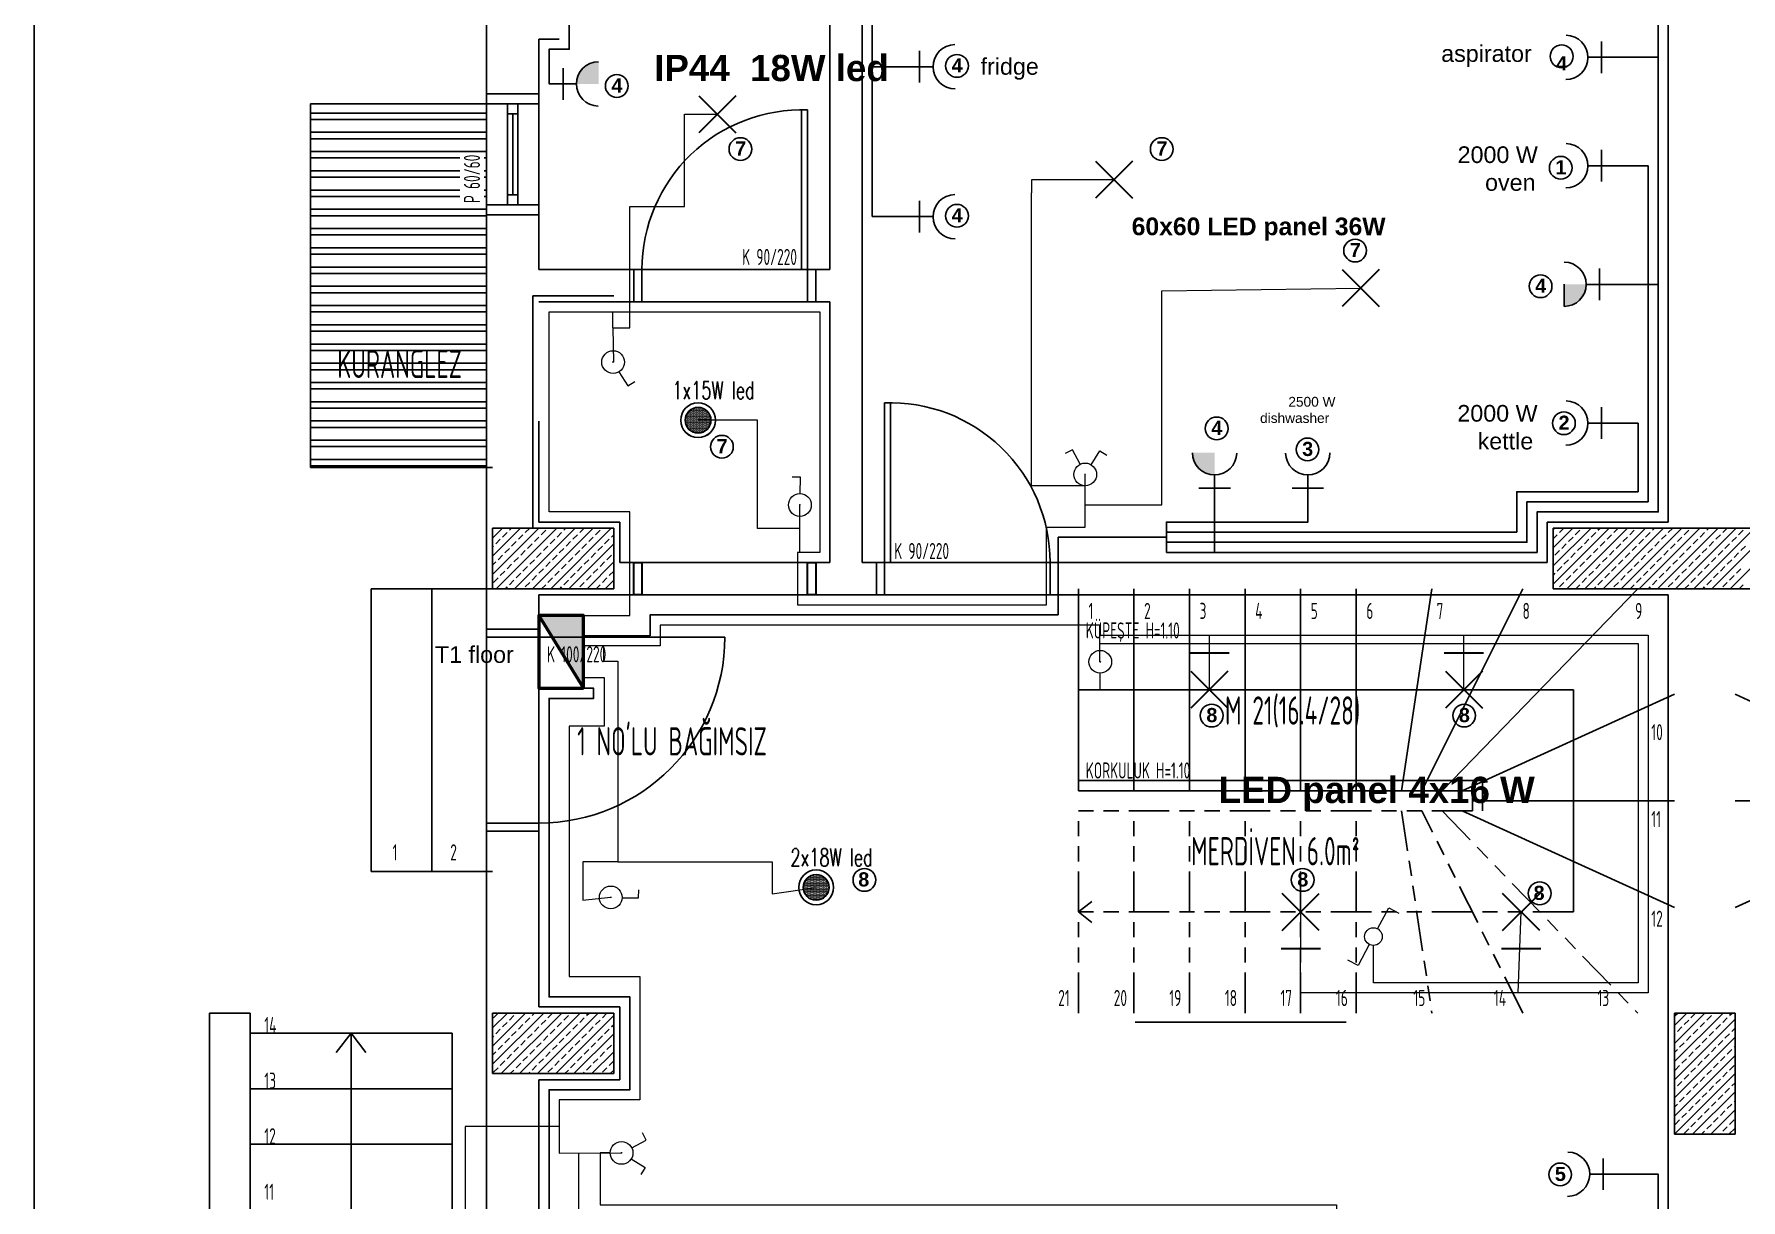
# Model space of a CAD drawing. Header units: millimetres. Extents: x 8112 to 17957, y 1641 to 8364.
# Drawn here: x 8113 to 8958, y 2268 to 2845 of the extents above; entities that cross this region are included whole.
import ezdxf

# ---------------------------------------------------------------- set-up
doc = ezdxf.new("R2010")
doc.units = ezdxf.units.MM
doc.linetypes.add('CURRENT_NRL surrounding area$0${ Tapered Dash }', pattern=[10, 4, -1, 1.5, -1, 1.5, -1])
for name, color, linetype in [('AK-E-ARMATUR', 151, 'Continuous'), ('Bölme', 7, 'Continuous'), ('EL1', 2, 'Continuous'), ('MİMARİ', 251, 'Continuous')]:
    doc.layers.add(name, color=color, linetype=linetype)
for name, color, linetype, lineweight in [('ARMATUR', 7, 'Continuous', 30), ('besleme', 40, 'Continuous', 50), ('priz', 4, 'Continuous', 25), ('ışık', 90, 'Continuous', 20)]:
    doc.layers.add(name, color=color, linetype=linetype, lineweight=lineweight)
doc.styles.add('okbas2', font='simplxtw.shx')
doc.styles.get("Standard").update_dxf_attribs({"font": 'arial.ttf'})
doc.styles.add('style1', font='isocpeur.ttf', dxfattribs={"width": 0.6})

# ---------------------------------------------------------------- blocks, each defined once
blk = doc.blocks.new('P6020')
at = {"layer": 'MİMARİ'}
for p, q in [((0, 0), (0, 20)), ((60, 0), (60, 20))]:
    blk.add_line(p, q, dxfattribs=at)
at = {"layer": 'MİMARİ', "ltscale": 0.1}
blk.add_line((50, 10), (10, 10), dxfattribs=at)
for points in [[(0, 23), (5, 23), (5, -3), (0, -3)], [(55, 23), (60, 23), (60, -3), (55, -3)], [(10, 7.5), (10, 12.5), (5, 12.5), (5, 7.5)], [(50, 7.5), (50, 12.5), (55, 12.5), (55, 7.5)]]:
    blk.add_lwpolyline(points, close=True, dxfattribs=at)
blk.add_lwpolyline([(5, 7.5), (55, 7.5), (55, 12.5), (5, 12.5)], dxfattribs=at)
blk = doc.blocks.new('15W_DWNL_ISLAK HACİM ARM_SA')
h = blk.add_hatch()
h.set_pattern_fill('DOTS', scale=5)
h.set_pattern_definition([(0, (-1075947.989, -4485209.665), (3.96875, 7.9375), [0, -7.9375])])
h.paths.add_polyline_path([(85, 0, 1), (-85, 0, 1)])
blk.add_circle((0, 0), 115)
at = {"color": 7}
blk.add_circle((0, 0), 85, dxfattribs=at)

msp = doc.modelspace()

# ---------------------------------------------------------------- hatches: boundary and pattern name
at = {"layer": 'besleme'}
msp.add_hatch(color=256, dxfattribs=at).paths.add_polyline_path([(8385.23, 2520.81), (8385.23, 2556.81), (8363.23, 2556.81)])
at = {"layer": 'priz'}
h = msp.add_hatch(color=256, dxfattribs=at)
h.dxf.hatch_style = 1
h.paths.add_polyline_path([(8381.75, 2819.92), (8392.71, 2819.92), (8392.71, 2830.88, 0.414214)])
h = msp.add_hatch(color=256, dxfattribs=at)
h.dxf.hatch_style = 1
h.paths.add_polyline_path([(8881.55, 2720.76), (8870.6, 2720.76), (8870.6, 2709.8, 0.414214)])
h = msp.add_hatch(color=256, dxfattribs=at)
h.dxf.hatch_style = 1
h.paths.add_polyline_path([(8697.66, 2626.4), (8697.66, 2637.36), (8686.7, 2637.36, 0.414214)])

# ---------------------------------------------------------------- linework, layer by layer
msp.add_line((8113.36, 3089.95), (8113.36, 1640.64))
at = {"layer": 'AK-E-ARMATUR'}
for centre in [(8442, 2653.48), (8442, 2653.48), (8442, 2653.48), (8500.44, 2422.27), (8500.44, 2422.27), (8500.44, 2422.27)]:
    msp.add_circle(centre, 8.62, dxfattribs=at)
at = {"layer": 'AK-E-ARMATUR', "color": 7}
for centre in [(8442, 2653.48), (8442, 2653.48), (8442, 2653.48), (8500.44, 2422.27), (8500.44, 2422.27), (8500.44, 2422.27)]:
    msp.add_circle(centre, 6.38, dxfattribs=at)
at = {"layer": 'ARMATUR', "color": 1}
for p, q in [((8442.4, 2814.04), (8460.73, 2795.72)), ((8460.73, 2814.04), (8442.4, 2795.72)), ((8638.71, 2781.68), (8657.04, 2763.35)), ((8657.04, 2781.68), (8638.71, 2763.35)), ((8760.76, 2728.01), (8779.08, 2709.69)), ((8779.08, 2728.01), (8760.76, 2709.69)), ((8704.81, 2538.24), (8685.32, 2538.24)), ((8830.82, 2538.24), (8811.34, 2538.24)), ((8685.9, 2529.26), (8704.23, 2510.93)), ((8704.23, 2529.26), (8685.9, 2510.93)), ((8811.92, 2529.26), (8830.24, 2510.93)), ((8830.24, 2529.26), (8811.92, 2510.93)), ((8749.43, 2400.97), (8731.1, 2419.3)), ((8731.1, 2400.97), (8749.43, 2419.3)), ((8858.56, 2400.97), (8840.23, 2419.3)), ((8840.23, 2400.97), (8858.56, 2419.3)), ((8730.52, 2391.98), (8750.01, 2391.98)), ((8839.65, 2391.98), (8859.14, 2391.98))]:
    msp.add_line(p, q, dxfattribs=at)
at = {"layer": 'besleme'}
msp.add_line((8363.23, 2556.81), (8385.23, 2520.81), dxfattribs=at)
msp.add_lwpolyline([(8385.23, 2520.81), (8385.23, 2556.81), (8363.23, 2556.81), (8363.23, 2520.81)], close=True, dxfattribs=at)
at = {"layer": 'Bölme', "color": 11, "true_color": 0xf27172}
for centre in [(8869.42, 2833.58), (8570.13, 2828.86), (8401.76, 2818.92), (8462.94, 2787.69), (8671.47, 2787.69), (8868.97, 2778.42), (8570.13, 2754.67), (8767.2, 2737.44), (8859, 2719.78), (8698.67, 2649.44), (8870.53, 2651.98), (8453.8, 2640.36), (8743.64, 2639.02), (8696.2, 2507.29), (8821.18, 2507.29), (8524.3, 2425.96), (8741.23, 2425.96), (8858.56, 2419.3), (8868.7, 2280.19)]:
    msp.add_circle(centre, 5.63, dxfattribs=at)
at = {"layer": 'MİMARİ'}
for p, q in [((8337.23, 2908.09), (8337.23, 1902.09)), ((8507.23, 2882.09), (8507.23, 2728.09)), ((8523.23, 2583.09), (8523.23, 2882.09)), ((8523.23, 2811.29), (8523.23, 2882.09)), ((8922.23, 2882.09), (8922.23, 2603.09)), ((8363.23, 2728.09), (8363.23, 2842.09)), ((8363.23, 2842.09), (8373.23, 2842.09)), ((8340.23, 2810.09), (8250.23, 2810.09)), ((8250.23, 2810.09), (8250.23, 2630.09)), ((8363.23, 2758.51), (8363.23, 2811.67)), ((8493.23, 2728.09), (8493.23, 2807.09)), ((8496.23, 2728.09), (8496.23, 2807.03)), ((8523.23, 2764.14), (8523.23, 2811.29)), ((8523.23, 2709.24), (8523.23, 2764.14)), ((8507.23, 2728.09), (8363.23, 2728.09)), ((8410.23, 2712.09), (8410.23, 2728.09)), ((8414.23, 2728.09), (8410.23, 2728.09)), ((8410.23, 2725.09), (8410.23, 2715.09)), ((8414.23, 2712.09), (8414.23, 2728.09)), ((8493.23, 2728.09), (8496.23, 2728.09)), ((8496.23, 2712.09), (8496.23, 2728.09)), ((8500.23, 2728.09), (8496.23, 2728.09)), ((8500.23, 2712.09), (8500.23, 2728.09)), ((8500.23, 2725.09), (8500.23, 2715.09)), ((8360.23, 2600.09), (8360.23, 2715.09)), ((8360.23, 2715.09), (8400.23, 2715.09)), ((8363.23, 2712.09), (8507.23, 2712.09)), ((8414.23, 2712.09), (8410.23, 2712.09)), ((8500.23, 2712.09), (8496.23, 2712.09)), ((8507.23, 2712.09), (8507.23, 2583.09)), ((8534.23, 2583.09), (8534.23, 2662.03)), ((8537.23, 2583.09), (8537.23, 2662.09)), ((8363.23, 2603.09), (8363.23, 2653.09)), ((8250.23, 2630.09), (8340.23, 2630.09)), ((8403.23, 2603.09), (8363.23, 2603.09)), ((8393.23, 2603.09), (8363.23, 2603.09)), ((8403.23, 2583.09), (8403.23, 2603.09)), ((8922.23, 2603.09), (8862.23, 2603.09)), ((8862.23, 2603.09), (8862.23, 2583.09)), ((8340.23, 2570.09), (8340.23, 2600.09)), ((8340.23, 2600.09), (8400.23, 2600.09)), ((8400.23, 2600.09), (8360.23, 2600.09)), ((8400.23, 2600.09), (8400.23, 2570.09)), ((8865.23, 2570.09), (8865.23, 2600.09)), ((8865.23, 2600.09), (9015.23, 2600.09)), ((8507.23, 2583.09), (8403.23, 2583.09)), ((8862.23, 2583.09), (8523.23, 2583.09)), ((8530.23, 2567.09), (8530.23, 2583.09)), ((8530.23, 2583.09), (8534.23, 2583.09)), ((8530.23, 2580.09), (8530.23, 2570.09)), ((8537.23, 2583.09), (8534.23, 2583.09)), ((8534.23, 2567.09), (8534.23, 2583.09)), ((8616.23, 2567.09), (8616.23, 2583.09)), ((8616.23, 2583.09), (8620.23, 2583.09)), ((8310.23, 2570.09), (8280.23, 2570.09)), ((8280.23, 2570.09), (8280.23, 2430.09)), ((8340.23, 2570.09), (8310.23, 2570.09)), ((8310.23, 2570.09), (8310.23, 2430.09)), ((8400.23, 2570.09), (8340.23, 2570.09)), ((8630.23, 2470.09), (8630.23, 2570.09)), ((8657.73, 2470.09), (8657.73, 2570.09)), ((8685.23, 2470.09), (8685.23, 2570.09)), ((8712.73, 2470.09), (8712.73, 2570.09)), ((8740.23, 2470.09), (8740.23, 2570.09)), ((8767.73, 2470.09), (8767.73, 2570.09)), ((8790.23, 2470.09), (8805.23, 2570.09)), ((8850.23, 2570.09), (8800.23, 2470.09)), ((8810.23, 2470.09), (8907.06, 2570.09)), ((9015.23, 2570.09), (8865.23, 2570.09)), ((8363.23, 2363.09), (8363.23, 2567.09)), ((8363.23, 2567.09), (8922.23, 2567.09)), ((8530.23, 2567.09), (8534.23, 2567.09)), ((8616.23, 2567.09), (8620.23, 2567.09)), ((8922.23, 2567.09), (8922.23, 1928.09)), ((8363.23, 2550.09), (8337.23, 2550.09)), ((8337.23, 2550.09), (8337.23, 2546.09)), ((8337.23, 2546.09), (8363.23, 2546.09)), ((8363.23, 2546.09), (8363.23, 2550.09)), ((8363.23, 2546.09), (8455.23, 2546.09)), ((8875.23, 2520.09), (8630.23, 2520.09)), ((8820.23, 2470.09), (8925.23, 2517.82)), ((8875.23, 2410.09), (8875.23, 2520.09)), ((9060.23, 2470.09), (8955.23, 2517.82)), ((8830.23, 2475.09), (8630.23, 2475.09)), ((8825.23, 2470.09), (8630.23, 2470.09)), ((8825.23, 2460.09), (8825.23, 2470.09)), ((8830.23, 2460.09), (8830.23, 2475.09)), ((8820.23, 2460.09), (8925.23, 2412.36)), ((8825.23, 2465.09), (8925.23, 2465.09)), ((9055.23, 2465.09), (8955.23, 2465.09)), ((9060.23, 2460.09), (8955.23, 2412.36)), ((8363.23, 2454.09), (8337.23, 2454.09)), ((8337.23, 2454.09), (8337.23, 2450.09)), ((8337.23, 2450.09), (8363.23, 2450.09)), ((8363.23, 2450.09), (8363.23, 2454.09)), ((8280.23, 2430.09), (8310.23, 2430.09)), ((8310.23, 2430.09), (8340.23, 2430.09)), ((8200.23, 1905.09), (8200.23, 2360.09)), ((8200.23, 2360.09), (8220.23, 2360.09)), ((8220.23, 1925.09), (8220.23, 2360.09)), ((8340.23, 2330.09), (8340.23, 2360.09)), ((8340.23, 2360.09), (8400.23, 2360.09)), ((8403.23, 2363.09), (8363.23, 2363.09)), ((8400.23, 2360.09), (8400.23, 2330.09)), ((8403.23, 2327.09), (8403.23, 2363.09)), ((8925.23, 2300.09), (8925.23, 2360.09)), ((8925.23, 2360.09), (8955.23, 2360.09)), ((8955.23, 2360.09), (8955.23, 2300.09)), ((8320.23, 2350.09), (8220.23, 2350.09)), ((8262.9, 2340.56), (8270.23, 2350.09)), ((8270.23, 2350.09), (8270.23, 2015.09)), ((8277.56, 2340.56), (8270.23, 2350.09)), ((8320.23, 2065.09), (8320.23, 2350.09)), ((8658.31, 2355.52), (8762.81, 2355.52)), ((8400.23, 2330.09), (8340.23, 2330.09)), ((8363.23, 1968.09), (8363.23, 2327.09)), ((8363.23, 2327.09), (8403.23, 2327.09)), ((8320.23, 2322.59), (8220.23, 2322.59)), ((8955.23, 2300.09), (8925.23, 2300.09)), ((8320.23, 2295.09), (8220.23, 2295.09))]:
    msp.add_line(p, q, dxfattribs=at)
at = {"layer": 'MİMARİ', "linetype": 'Continuous'}
for p, q in [((8337.23, 2805.5), (8250.23, 2805.5)), ((8337.23, 2802.33), (8250.23, 2802.33)), ((8337.23, 2795.98), (8250.23, 2795.98)), ((8337.23, 2792.8), (8250.23, 2792.8)), ((8337.23, 2786.45), (8250.23, 2786.45)), ((8310.02, 2783.28), (8250.23, 2783.28)), ((8324.07, 2783.28), (8310.02, 2783.28)), ((8337.23, 2783.28), (8336.08, 2783.28)), ((8310.02, 2776.93), (8250.23, 2776.93)), ((8310.02, 2773.75), (8250.23, 2773.75)), ((8324.07, 2776.93), (8310.02, 2776.93)), ((8324.07, 2773.75), (8310.02, 2773.75)), ((8337.23, 2776.93), (8336.08, 2776.93)), ((8337.23, 2773.75), (8336.08, 2773.75)), ((8310.02, 2767.4), (8250.23, 2767.4)), ((8310.02, 2764.23), (8250.23, 2764.23)), ((8324.07, 2767.4), (8310.02, 2767.4)), ((8324.07, 2764.23), (8310.02, 2764.23)), ((8337.23, 2767.4), (8336.08, 2767.4)), ((8337.23, 2764.23), (8336.08, 2764.23)), ((8310.02, 2757.88), (8250.23, 2757.88)), ((8310.02, 2754.7), (8250.23, 2754.7)), ((8337.23, 2757.88), (8310.02, 2757.88)), ((8337.23, 2754.7), (8310.02, 2754.7)), ((8337.23, 2748.35), (8250.23, 2748.35)), ((8337.23, 2745.18), (8250.23, 2745.18)), ((8337.23, 2738.83), (8250.23, 2738.83)), ((8337.23, 2735.65), (8250.23, 2735.65)), ((8337.23, 2729.3), (8250.23, 2729.3)), ((8337.23, 2726.13), (8250.23, 2726.13)), ((8337.23, 2719.78), (8250.23, 2719.78)), ((8337.23, 2716.6), (8250.23, 2716.6)), ((8337.23, 2710.25), (8250.23, 2710.25)), ((8337.23, 2707.08), (8250.23, 2707.08)), ((8337.23, 2700.73), (8250.23, 2700.73)), ((8337.23, 2697.55), (8250.23, 2697.55)), ((8337.23, 2691.2), (8250.23, 2691.2)), ((8337.23, 2688.03), (8250.23, 2688.03)), ((8337.23, 2681.68), (8250.23, 2681.68)), ((8337.23, 2678.5), (8250.23, 2678.5)), ((8337.23, 2672.15), (8250.23, 2672.15)), ((8337.23, 2668.98), (8250.23, 2668.98)), ((8337.23, 2662.63), (8250.23, 2662.63)), ((8337.23, 2659.45), (8250.23, 2659.45)), ((8337.23, 2653.1), (8250.23, 2653.1)), ((8337.23, 2649.93), (8250.23, 2649.93)), ((8337.23, 2643.58), (8250.23, 2643.58)), ((8337.23, 2640.4), (8250.23, 2640.4)), ((8337.23, 2634.05), (8250.23, 2634.05)), ((8337.23, 2630.88), (8250.23, 2630.88)), ((8340.23, 2595.15), (8345.17, 2600.09)), ((8340.23, 2586.17), (8354.15, 2600.09)), ((8340.23, 2577.19), (8363.13, 2600.09)), ((8341.86, 2592.3), (8344.11, 2594.54)), ((8342.11, 2570.09), (8372.11, 2600.09)), ((8345.23, 2595.67), (8347.48, 2597.91)), ((8348.6, 2599.03), (8349.66, 2600.09)), ((8351.09, 2570.09), (8381.09, 2600.09)), ((8353.09, 2594.54), (8355.33, 2596.79)), ((8356.46, 2597.91), (8358.64, 2600.09)), ((8360.07, 2570.09), (8390.07, 2600.09)), ((8360.95, 2593.42), (8363.19, 2595.67)), ((8364.31, 2596.79), (8366.56, 2599.03)), ((8368.8, 2592.3), (8371.05, 2594.54)), ((8369.05, 2570.09), (8399.05, 2600.09)), ((8372.17, 2595.67), (8374.42, 2597.91)), ((8375.54, 2599.03), (8376.6, 2600.09)), ((8380.03, 2594.54), (8382.27, 2596.79)), ((8383.4, 2597.91), (8385.58, 2600.09)), ((8387.89, 2593.42), (8390.13, 2595.67)), ((8391.25, 2596.79), (8393.5, 2599.03)), ((8395.74, 2592.3), (8397.99, 2594.54)), ((8399.11, 2595.67), (8400.23, 2596.78)), ((8865.23, 2599.3), (8866.02, 2600.09)), ((8865.23, 2590.32), (8875, 2600.09)), ((8865.23, 2581.34), (8883.98, 2600.09)), ((8865.23, 2572.36), (8892.96, 2600.09)), ((8865.23, 2594.81), (8867.21, 2596.79)), ((8868.33, 2597.91), (8870.51, 2600.09)), ((8871.94, 2570.09), (8901.94, 2600.09)), ((8872.82, 2593.42), (8875.07, 2595.67)), ((8876.19, 2596.79), (8878.43, 2599.03)), ((8880.68, 2592.3), (8882.92, 2594.54)), ((8880.92, 2570.09), (8910.92, 2600.09)), ((8884.05, 2595.67), (8886.29, 2597.91)), ((8887.41, 2599.03), (8888.47, 2600.09)), ((8889.9, 2570.09), (8919.9, 2600.09)), ((8891.9, 2594.54), (8894.15, 2596.79)), ((8895.27, 2597.91), (8897.45, 2600.09)), ((8898.88, 2570.09), (8928.88, 2600.09)), ((8899.76, 2593.42), (8902.01, 2595.67)), ((8903.13, 2596.79), (8905.37, 2599.03)), ((8907.62, 2592.3), (8909.86, 2594.54)), ((8907.86, 2570.09), (8937.86, 2600.09)), ((8910.99, 2595.67), (8913.23, 2597.91)), ((8914.35, 2599.03), (8915.41, 2600.09)), ((8916.84, 2570.09), (8946.84, 2600.09)), ((8918.84, 2594.54), (8921.09, 2596.79)), ((8922.21, 2597.91), (8924.39, 2600.09)), ((8925.82, 2570.09), (8955.82, 2600.09)), ((8926.7, 2593.42), (8928.95, 2595.67)), ((8930.07, 2596.79), (8932.31, 2599.03)), ((8934.56, 2592.3), (8936.8, 2594.54)), ((8934.8, 2570.09), (8964.8, 2600.09)), ((8937.93, 2595.67), (8940.17, 2597.91)), ((8941.29, 2599.03), (8942.35, 2600.09)), ((8943.78, 2570.09), (8973.78, 2600.09)), ((8945.79, 2594.54), (8948.03, 2596.79)), ((8949.15, 2597.91), (8951.33, 2600.09)), ((8952.76, 2570.09), (8982.76, 2600.09)), ((8953.64, 2593.42), (8955.89, 2595.67)), ((8957.01, 2596.79), (8959.26, 2599.03)), ((8340.23, 2590.66), (8340.74, 2591.18)), ((8342.99, 2584.44), (8345.23, 2586.69)), ((8346.35, 2587.81), (8348.6, 2590.05)), ((8349.72, 2591.18), (8351.97, 2593.42)), ((8350.84, 2583.32), (8353.09, 2585.56)), ((8354.21, 2586.69), (8356.46, 2588.93)), ((8357.58, 2590.05), (8359.82, 2592.3)), ((8362.07, 2585.56), (8364.31, 2587.81)), ((8365.44, 2588.93), (8367.68, 2591.18)), ((8369.93, 2584.44), (8372.17, 2586.69)), ((8373.29, 2587.81), (8375.54, 2590.05)), ((8376.66, 2591.18), (8378.91, 2593.42)), ((8377.78, 2583.32), (8380.03, 2585.56)), ((8378.03, 2570.09), (8400.23, 2592.29)), ((8381.15, 2586.69), (8383.4, 2588.93)), ((8384.52, 2590.05), (8386.76, 2592.3)), ((8389.01, 2585.56), (8391.25, 2587.81)), ((8392.38, 2588.93), (8394.62, 2591.18)), ((8396.87, 2584.44), (8399.11, 2586.69)), ((8866.09, 2586.69), (8868.33, 2588.93)), ((8869.45, 2590.05), (8871.7, 2592.3)), ((8873.94, 2585.56), (8876.19, 2587.81)), ((8877.31, 2588.93), (8879.56, 2591.18)), ((8881.8, 2584.44), (8884.05, 2586.69)), ((8885.17, 2587.81), (8887.41, 2590.05)), ((8888.54, 2591.18), (8890.78, 2593.42)), ((8889.66, 2583.32), (8891.9, 2585.56)), ((8893.03, 2586.69), (8895.27, 2588.93)), ((8896.39, 2590.05), (8898.64, 2592.3)), ((8900.88, 2585.56), (8903.13, 2587.81)), ((8904.25, 2588.93), (8906.5, 2591.18)), ((8908.74, 2584.44), (8910.99, 2586.69)), ((8912.11, 2587.81), (8914.35, 2590.05)), ((8915.48, 2591.18), (8917.72, 2593.42)), ((8916.6, 2583.32), (8918.84, 2585.56)), ((8919.97, 2586.69), (8922.21, 2588.93)), ((8923.33, 2590.05), (8925.58, 2592.3)), ((8927.82, 2585.56), (8930.07, 2587.81)), ((8931.19, 2588.93), (8933.44, 2591.18)), ((8935.68, 2584.44), (8937.93, 2586.69)), ((8939.05, 2587.81), (8941.29, 2590.05)), ((8942.42, 2591.18), (8944.66, 2593.42)), ((8943.54, 2583.32), (8945.79, 2585.56)), ((8946.91, 2586.69), (8949.15, 2588.93)), ((8950.28, 2590.05), (8952.52, 2592.3)), ((8954.77, 2585.56), (8957.01, 2587.81)), ((8958.13, 2588.93), (8960.38, 2591.18)), ((8340.23, 2581.68), (8341.86, 2583.32)), ((8344.11, 2576.58), (8346.35, 2578.83)), ((8347.48, 2579.95), (8349.72, 2582.2)), ((8351.97, 2575.46), (8354.21, 2577.71)), ((8355.33, 2578.83), (8357.58, 2581.07)), ((8358.7, 2582.2), (8360.95, 2584.44)), ((8359.82, 2574.34), (8362.07, 2576.58)), ((8363.19, 2577.71), (8365.44, 2579.95)), ((8366.56, 2581.07), (8368.8, 2583.32)), ((8371.05, 2576.58), (8373.29, 2578.83)), ((8374.42, 2579.95), (8376.66, 2582.2)), ((8378.91, 2575.46), (8381.15, 2577.71)), ((8382.27, 2578.83), (8384.52, 2581.07)), ((8385.64, 2582.2), (8387.89, 2584.44)), ((8386.76, 2574.34), (8389.01, 2576.58)), ((8387.01, 2570.09), (8400.23, 2583.31)), ((8390.13, 2577.71), (8392.38, 2579.95)), ((8393.5, 2581.07), (8395.74, 2583.32)), ((8397.99, 2576.58), (8400.23, 2578.82)), ((8865.23, 2576.85), (8866.09, 2577.71)), ((8867.21, 2578.83), (8869.45, 2581.07)), ((8870.58, 2582.2), (8872.82, 2584.44)), ((8871.7, 2574.34), (8873.94, 2576.58)), ((8875.07, 2577.71), (8877.31, 2579.95)), ((8878.43, 2581.07), (8880.68, 2583.32)), ((8882.92, 2576.58), (8885.17, 2578.83)), ((8886.29, 2579.95), (8888.54, 2582.2)), ((8890.78, 2575.46), (8893.03, 2577.71)), ((8894.15, 2578.83), (8896.39, 2581.07)), ((8897.52, 2582.2), (8899.76, 2584.44)), ((8898.64, 2574.34), (8900.88, 2576.58)), ((8902.01, 2577.71), (8904.25, 2579.95)), ((8905.37, 2581.07), (8907.62, 2583.32)), ((8909.86, 2576.58), (8912.11, 2578.83)), ((8913.23, 2579.95), (8915.48, 2582.2)), ((8917.72, 2575.46), (8919.97, 2577.71)), ((8921.09, 2578.83), (8923.33, 2581.07)), ((8924.46, 2582.2), (8926.7, 2584.44)), ((8925.58, 2574.34), (8927.82, 2576.58)), ((8928.95, 2577.71), (8931.19, 2579.95)), ((8932.31, 2581.07), (8934.56, 2583.32)), ((8936.8, 2576.58), (8939.05, 2578.83)), ((8940.17, 2579.95), (8942.42, 2582.2)), ((8944.66, 2575.46), (8946.91, 2577.71)), ((8948.03, 2578.83), (8950.28, 2581.07)), ((8951.4, 2582.2), (8953.64, 2584.44)), ((8952.52, 2574.34), (8954.77, 2576.58)), ((8955.89, 2577.71), (8958.13, 2579.95)), ((8340.74, 2573.22), (8342.99, 2575.46)), ((8346.6, 2570.09), (8347.48, 2570.97)), ((8348.6, 2572.09), (8350.84, 2574.34)), ((8356.46, 2570.97), (8358.7, 2573.22)), ((8364.56, 2570.09), (8366.56, 2572.09)), ((8367.68, 2573.22), (8369.93, 2575.46)), ((8373.54, 2570.09), (8374.42, 2570.97)), ((8375.54, 2572.09), (8377.78, 2574.34)), ((8383.4, 2570.97), (8385.64, 2573.22)), ((8391.5, 2570.09), (8393.5, 2572.09)), ((8394.62, 2573.22), (8396.87, 2575.46)), ((8395.99, 2570.09), (8400.23, 2574.33)), ((8868.33, 2570.97), (8870.58, 2573.22)), ((8876.43, 2570.09), (8878.43, 2572.09)), ((8879.56, 2573.22), (8881.8, 2575.46)), ((8885.41, 2570.09), (8886.29, 2570.97)), ((8887.41, 2572.09), (8889.66, 2574.34)), ((8895.27, 2570.97), (8897.52, 2573.22)), ((8903.37, 2570.09), (8905.37, 2572.09)), ((8906.5, 2573.22), (8908.74, 2575.46)), ((8912.35, 2570.09), (8913.23, 2570.97)), ((8914.35, 2572.09), (8916.6, 2574.34)), ((8922.21, 2570.97), (8924.46, 2573.22)), ((8930.31, 2570.09), (8932.31, 2572.09)), ((8933.44, 2573.22), (8935.68, 2575.46)), ((8939.29, 2570.09), (8940.17, 2570.97)), ((8941.29, 2572.09), (8943.54, 2574.34)), ((8949.15, 2570.97), (8951.4, 2573.22)), ((8957.25, 2570.09), (8959.26, 2572.09)), ((8340.23, 2352.68), (8347.63, 2360.09)), ((8340.23, 2343.7), (8356.61, 2360.09)), ((8340.23, 2334.72), (8365.59, 2360.09)), ((8340.74, 2357.69), (8342.99, 2359.93)), ((8344.57, 2330.09), (8374.57, 2360.09)), ((8348.6, 2356.57), (8350.84, 2358.81)), ((8351.97, 2359.93), (8352.12, 2360.09)), ((8353.55, 2330.09), (8383.55, 2360.09)), ((8356.46, 2355.44), (8358.7, 2357.69)), ((8359.82, 2358.81), (8361.1, 2360.09)), ((8362.53, 2330.09), (8392.53, 2360.09)), ((8367.68, 2357.69), (8369.93, 2359.93)), ((8371.51, 2330.09), (8400.23, 2358.8)), ((8375.54, 2356.57), (8377.78, 2358.81)), ((8378.91, 2359.93), (8379.06, 2360.09)), ((8383.4, 2355.44), (8385.64, 2357.69)), ((8386.76, 2358.81), (8388.04, 2360.09)), ((8394.62, 2357.69), (8396.87, 2359.93)), ((8925.23, 2353.97), (8931.35, 2360.09)), ((8925.23, 2344.99), (8940.33, 2360.09)), ((8925.23, 2336.01), (8949.31, 2360.09)), ((8925.23, 2327.03), (8955.23, 2357.03)), ((8925.58, 2358.81), (8926.86, 2360.09)), ((8933.44, 2357.69), (8935.68, 2359.93)), ((8941.29, 2356.57), (8943.54, 2358.81)), ((8944.66, 2359.93), (8944.82, 2360.09)), ((8949.15, 2355.44), (8951.4, 2357.69)), ((8952.52, 2358.81), (8953.8, 2360.09)), ((8340.23, 2348.19), (8340.74, 2348.71)), ((8341.86, 2349.83), (8344.11, 2352.08)), ((8345.23, 2353.2), (8347.48, 2355.44)), ((8349.72, 2348.71), (8351.97, 2350.95)), ((8353.09, 2352.08), (8355.33, 2354.32)), ((8357.58, 2347.59), (8359.82, 2349.83)), ((8360.95, 2350.95), (8363.19, 2353.2)), ((8364.31, 2354.32), (8366.56, 2356.57)), ((8365.44, 2346.46), (8367.68, 2348.71)), ((8368.8, 2349.83), (8371.05, 2352.08)), ((8372.17, 2353.2), (8374.42, 2355.44)), ((8376.66, 2348.71), (8378.91, 2350.95)), ((8380.03, 2352.08), (8382.27, 2354.32)), ((8380.49, 2330.09), (8400.23, 2349.82)), ((8384.52, 2347.59), (8386.76, 2349.83)), ((8387.89, 2350.95), (8390.13, 2353.2)), ((8391.25, 2354.32), (8393.5, 2356.57)), ((8392.38, 2346.46), (8394.62, 2348.71)), ((8395.74, 2349.83), (8397.99, 2352.08)), ((8399.11, 2353.2), (8400.23, 2354.31)), ((8925.23, 2349.48), (8925.58, 2349.83)), ((8926.7, 2350.95), (8928.95, 2353.2)), ((8930.07, 2354.32), (8932.31, 2356.57)), ((8931.19, 2346.46), (8933.44, 2348.71)), ((8934.56, 2349.83), (8936.8, 2352.08)), ((8937.93, 2353.2), (8940.17, 2355.44)), ((8942.42, 2348.71), (8944.66, 2350.95)), ((8945.79, 2352.08), (8948.03, 2354.32)), ((8950.28, 2347.59), (8952.52, 2349.83)), ((8953.64, 2350.95), (8955.23, 2352.54)), ((8340.23, 2339.21), (8341.86, 2340.85)), ((8342.99, 2341.97), (8345.23, 2344.22)), ((8346.35, 2345.34), (8348.6, 2347.59)), ((8350.84, 2340.85), (8353.09, 2343.1)), ((8354.21, 2344.22), (8356.46, 2346.46)), ((8358.7, 2339.73), (8360.95, 2341.97)), ((8362.07, 2343.1), (8364.31, 2345.34)), ((8366.56, 2338.61), (8368.8, 2340.85)), ((8369.93, 2341.97), (8372.17, 2344.22)), ((8373.29, 2345.34), (8375.54, 2347.59)), ((8377.78, 2340.85), (8380.03, 2343.1)), ((8381.15, 2344.22), (8383.4, 2346.46)), ((8385.64, 2339.73), (8387.89, 2341.97)), ((8389.01, 2343.1), (8391.25, 2345.34)), ((8389.47, 2330.09), (8400.23, 2340.84)), ((8393.5, 2338.61), (8395.74, 2340.85)), ((8396.87, 2341.97), (8399.11, 2344.22)), ((8925.23, 2318.05), (8955.23, 2348.05)), ((8925.23, 2340.5), (8926.7, 2341.97)), ((8927.82, 2343.1), (8930.07, 2345.34)), ((8932.31, 2338.61), (8934.56, 2340.85)), ((8935.68, 2341.97), (8937.93, 2344.22)), ((8939.05, 2345.34), (8941.29, 2347.59)), ((8943.54, 2340.85), (8945.79, 2343.1)), ((8946.91, 2344.22), (8949.15, 2346.46)), ((8951.4, 2339.73), (8953.64, 2341.97)), ((8954.77, 2343.1), (8955.23, 2343.56)), ((8340.74, 2330.75), (8342.99, 2332.99)), ((8344.11, 2334.12), (8346.35, 2336.36)), ((8347.48, 2337.48), (8349.72, 2339.73)), ((8349.06, 2330.09), (8350.84, 2331.87)), ((8351.97, 2332.99), (8354.21, 2335.24)), ((8355.33, 2336.36), (8357.58, 2338.61)), ((8359.82, 2331.87), (8362.07, 2334.12)), ((8363.19, 2335.24), (8365.44, 2337.48)), ((8367.68, 2330.75), (8369.93, 2332.99)), ((8371.05, 2334.12), (8373.29, 2336.36)), ((8374.42, 2337.48), (8376.66, 2339.73)), ((8376, 2330.09), (8377.78, 2331.87)), ((8378.91, 2332.99), (8381.15, 2335.24)), ((8382.27, 2336.36), (8384.52, 2338.61)), ((8386.76, 2331.87), (8389.01, 2334.12)), ((8390.13, 2335.24), (8392.38, 2337.48)), ((8394.62, 2330.75), (8396.87, 2332.99)), ((8397.99, 2334.12), (8400.23, 2336.35)), ((8398.45, 2330.09), (8400.23, 2331.86)), ((8925.23, 2309.07), (8955.23, 2339.07)), ((8925.58, 2331.87), (8927.82, 2334.12)), ((8928.95, 2335.24), (8931.19, 2337.48)), ((8933.44, 2330.75), (8935.68, 2332.99)), ((8936.8, 2334.12), (8939.05, 2336.36)), ((8940.17, 2337.48), (8942.42, 2339.73)), ((8941.29, 2329.63), (8943.54, 2331.87)), ((8944.66, 2332.99), (8946.91, 2335.24)), ((8948.03, 2336.36), (8950.28, 2338.61)), ((8952.52, 2331.87), (8954.77, 2334.12)), ((8358.04, 2330.09), (8358.7, 2330.75)), ((8384.98, 2330.09), (8385.64, 2330.75)), ((8925.23, 2300.09), (8955.23, 2330.09)), ((8926.7, 2324.01), (8928.95, 2326.26)), ((8930.07, 2327.38), (8932.31, 2329.63)), ((8934.56, 2322.89), (8936.8, 2325.14)), ((8937.93, 2326.26), (8940.17, 2328.5)), ((8942.42, 2321.77), (8944.66, 2324.01)), ((8945.79, 2325.14), (8948.03, 2327.38)), ((8949.15, 2328.5), (8951.4, 2330.75)), ((8953.64, 2324.01), (8955.23, 2325.6)), ((8925.23, 2322.54), (8925.58, 2322.89)), ((8925.23, 2313.56), (8926.7, 2315.03)), ((8927.82, 2316.16), (8930.07, 2318.4)), ((8931.19, 2319.52), (8933.44, 2321.77)), ((8934.21, 2300.09), (8955.23, 2321.11)), ((8935.68, 2315.03), (8937.93, 2317.28)), ((8939.05, 2318.4), (8941.29, 2320.65)), ((8943.54, 2313.91), (8945.79, 2316.16)), ((8946.91, 2317.28), (8949.15, 2319.52)), ((8950.28, 2320.65), (8952.52, 2322.89)), ((8951.4, 2312.79), (8953.64, 2315.03)), ((8954.77, 2316.16), (8955.23, 2316.62)), ((8925.58, 2304.93), (8927.82, 2307.18)), ((8928.95, 2308.3), (8931.19, 2310.54)), ((8932.31, 2311.67), (8934.56, 2313.91)), ((8936.8, 2307.18), (8939.05, 2309.42)), ((8940.17, 2310.54), (8942.42, 2312.79)), ((8943.19, 2300.09), (8955.23, 2312.13)), ((8944.66, 2306.05), (8946.91, 2308.3)), ((8948.03, 2309.42), (8950.28, 2311.67)), ((8952.52, 2304.93), (8954.77, 2307.18)), ((8930.07, 2300.44), (8932.31, 2302.69)), ((8933.44, 2303.81), (8935.68, 2306.05)), ((8938.7, 2300.09), (8940.17, 2301.56)), ((8941.29, 2302.69), (8943.54, 2304.93)), ((8947.68, 2300.09), (8948.03, 2300.44)), ((8949.15, 2301.56), (8951.4, 2303.81)), ((8952.17, 2300.09), (8955.23, 2303.15))]:
    msp.add_line(p, q, dxfattribs=at)
at = {"layer": 'MİMARİ', "lineweight": 30}
for p, q in [((8410.23, 2567.09), (8410.23, 2583.09)), ((8410.23, 2583.09), (8414.23, 2583.09)), ((8414.23, 2583.09), (8414.23, 2567.09)), ((8496.23, 2567.09), (8496.23, 2583.09)), ((8496.23, 2583.09), (8500.23, 2583.09)), ((8500.23, 2583.09), (8500.23, 2567.09)), ((8414.23, 2567.09), (8410.23, 2567.09)), ((8500.23, 2567.09), (8496.23, 2567.09))]:
    msp.add_line(p, q, dxfattribs=at)
at = {"layer": 'MİMARİ', "ltscale": 4}
for p, q in [((8340.23, 2550.09), (8360.23, 2550.09)), ((8340.23, 2450.09), (8360.23, 2450.09))]:
    msp.add_line(p, q, dxfattribs=at)
at = {"layer": 'MİMARİ', "linetype": 'CURRENT_NRL surrounding area$0${ Tapered Dash }', "ltscale": 5}
for p, q in [((8630.23, 2360.09), (8630.23, 2460.09)), ((8825.23, 2460.09), (8630.23, 2460.09)), ((8657.73, 2360.09), (8657.73, 2460.09)), ((8685.23, 2360.09), (8685.23, 2460.09)), ((8712.73, 2360.09), (8712.73, 2460.09)), ((8740.23, 2360.09), (8740.23, 2460.09)), ((8767.73, 2360.09), (8767.73, 2460.09)), ((8790.23, 2460.09), (8805.23, 2360.09)), ((8850.23, 2360.09), (8800.23, 2460.09)), ((8810.23, 2460.09), (8907.06, 2360.09)), ((8636.82, 2415.35), (8630.23, 2410.09)), ((8875.23, 2410.09), (8630.23, 2410.09)), ((8636.82, 2404.83), (8630.23, 2410.09))]:
    msp.add_line(p, q, dxfattribs=at)
at = {"layer": 'MİMARİ'}
for centre, radius, start, end in [((8493.23, 2728.09), 79, 87.82369, 180), ((8537.23, 2583.09), 79, 0, 92.17631), ((8363.23, 2546.09), 92, 270, 0)]:
    msp.add_arc(centre, radius, start, end, dxfattribs=at)
at = {"layer": 'priz'}
for p, q in [((8528.23, 2828.44), (8528.23, 2877.09)), ((8889.09, 2840.89), (8889.09, 2825.3)), ((8551.65, 2836.23), (8551.65, 2820.64)), ((8882.46, 2833.09), (8917.23, 2833.09)), ((8375.13, 2812.12), (8375.13, 2827.71)), ((8558.27, 2828.44), (8528.23, 2828.44)), ((8528.23, 2754.24), (8528.23, 2828.44)), ((8889.09, 2787.24), (8889.09, 2771.65)), ((8558.27, 2754.24), (8528.23, 2754.24)), ((8551.65, 2762.04), (8551.65, 2746.45)), ((8870.6, 2720.76), (8870.6, 2709.8)), ((8881.55, 2720.68), (8917.23, 2720.68)), ((8888.18, 2728.56), (8888.18, 2712.97)), ((8889.09, 2659.88), (8889.09, 2644.29)), ((8705.46, 2619.78), (8689.87, 2619.78)), ((8697.66, 2626.4), (8697.66, 2588.09)), ((8735.96, 2619.78), (8751.55, 2619.78)), ((8620.23, 2562.09), (8620.23, 2557.09)), ((8385.23, 2556.81), (8385.23, 2551.81)), ((8418.23, 2557.09), (8418.23, 2551.81)), ((8889.97, 2288.08), (8889.97, 2272.49))]:
    msp.add_line(p, q, dxfattribs=at)
for points in [[(8381.75, 2819.99), (8368.23, 2819.99), (8368.23, 2837.09), (8373.23, 2837.09), (8378.23, 2837.09), (8378.23, 2877.09), (8523.23, 2877.09), (8528.23, 2877.09), (8917.23, 2877.09), (8917.23, 2608.09), (8862.23, 2608.09), (8857.23, 2608.09), (8857.23, 2588.09), (8673.8, 2588.09)], [(8882.46, 2779.45), (8912.23, 2779.45), (8912.23, 2613.09), (8852.23, 2613.09), (8852.23, 2593.09), (8673.8, 2593.09)], [(8882.46, 2652.01), (8907.23, 2652.01), (8907.23, 2618.09), (8852.23, 2618.09), (8847.23, 2618.09), (8847.23, 2598.09), (8673.8, 2598.09)], [(8743.83, 2626.4), (8743.83, 2603.09), (8673.8, 2603.09), (8673.8, 2588.09)], [(8620.23, 2562.09), (8620.23, 2595.59), (8673.8, 2595.59)], [(8620.23, 2557.09), (8418.23, 2557.09), (8418.23, 2546.81), (8385.23, 2546.81)], [(8385.23, 2520.81), (8390.23, 2520.81), (8390.23, 2515.81), (8368.23, 2515.81), (8368.23, 2368.09), (8403.23, 2368.09), (8408.23, 2368.09), (8408.23, 2322.09), (8368.23, 2322.09), (8368.23, 1973.09), (8373.23, 1973.09), (8378.23, 1973.09), (8378.23, 1933.09), (8917.23, 1933.09), (8917.23, 2280.28), (8883.34, 2280.28)]]:
    msp.add_lwpolyline(points, dxfattribs=at)
for centre, start, end in [((8569.23, 2828.44), 90.79588, 270), ((8871.5, 2833.09), 270, 89.20412), ((8392.71, 2819.92), 90, 269.20412), ((8871.5, 2779.45), 270, 89.20412), ((8569.23, 2754.24), 90.79588, 270), ((8870.6, 2720.76), 270, 89.20412), ((8871.5, 2652.09), 270, 89.20412), ((8697.66, 2637.36), 180, 359.20412), ((8743.75, 2637.36), 180.79588, 0), ((8872.39, 2280.28), 270, 89.20412)]:
    msp.add_arc(centre, 10.96, start, end, dxfattribs=at)
at = {"layer": 'ışık'}
for p, q in [((8435.25, 2759.25), (8435.25, 2804.88)), ((8435.25, 2804.88), (8451.57, 2804.88)), ((8647.88, 2772.51), (8607.08, 2772.51)), ((8607.08, 2772.51), (8607.08, 2772.51)), ((8607.08, 2772.51), (8607.08, 2765.99)), ((8607.08, 2621.01), (8607.08, 2765.99)), ((8408.26, 2699.16), (8408.26, 2759.25)), ((8408.26, 2759.25), (8435.25, 2759.25)), ((8399.84, 2699.16), (8399.84, 2707.09)), ((8399.84, 2699.16), (8400.05, 2682.23)), ((8399.84, 2699.16), (8408.26, 2699.16)), ((8399.91, 2693.15), (8399.91, 2693.15)), ((8471.38, 2653.48), (8442, 2653.48)), ((8471.38, 2599.85), (8471.38, 2653.48)), ((8633.52, 2621.01), (8607.08, 2621.01)), ((8492.12, 2611.6), (8492.12, 2588.09)), ((8492.12, 2599.85), (8471.38, 2599.85)), ((8695.06, 2520.09), (8695.06, 2547.09)), ((8821.08, 2520.09), (8821.08, 2547.09)), ((8395.23, 2541.81), (8385.23, 2541.81)), ((8395.23, 2541.81), (8395.23, 2534.26)), ((8395.23, 2534.26), (8402.21, 2534.26)), ((8402.21, 2534.26), (8402.21, 2434.98)), ((8385.23, 2520.81), (8385.23, 2525.81)), ((8378.2, 2502.09), (8378.2, 2502.09)), ((8402.21, 2434.98), (8384.99, 2434.98)), ((8384.99, 2434.98), (8384.99, 2416.01)), ((8402.21, 2434.98), (8478.61, 2434.98)), ((8478.61, 2434.98), (8478.61, 2419.1)), ((8384.99, 2416.01), (8398.66, 2417.46)), ((8478.61, 2419.1), (8500.44, 2422.27)), ((8740.23, 2370.09), (8740.31, 2410.09)), ((8847.92, 2370.09), (8849.44, 2410.09)), ((8373.23, 2303.91), (8326.76, 2303.91)), ((8326.76, 2303.91), (8326.76, 2172.24)), ((8382.82, 2290.79), (8382.82, 2233.07)), ((8398.48, 2290.9), (8393.48, 2290.9))]:
    msp.add_line(p, q, dxfattribs=at)
at = {"layer": 'ışık', "color": 1}
for p, q in [((8402.83, 2677.44), (8407.18, 2670.52)), ((8407.18, 2670.52), (8410.65, 2672.7)), ((8627.27, 2638.89), (8623.65, 2636.98)), ((8631.09, 2631.66), (8627.27, 2638.89)), ((8636.5, 2631.46), (8640.86, 2638.37)), ((8640.86, 2638.37), (8644.33, 2636.19)), ((8492.65, 2625.33), (8488.55, 2625.37)), ((8492.56, 2617.16), (8492.65, 2625.33)), ((8640.87, 2528.3), (8640.79, 2520.13)), ((8640.79, 2520.13), (8644.89, 2520.09)), ((8404.39, 2417.12), (8412.56, 2417.03)), ((8412.56, 2417.03), (8412.6, 2421.13)), ((8778.3, 2401.75), (8783.81, 2412.18)), ((8783.81, 2412.18), (8788.83, 2409.52)), ((8774.13, 2394.02), (8768.63, 2383.59)), ((8776.26, 2381.72), (8776.26, 2393.52)), ((8768.63, 2383.59), (8763.6, 2386.25)), ((8416.36, 2297.18), (8414.44, 2300.81)), ((8409.13, 2293.37), (8416.36, 2297.18)), ((8408.92, 2287.95), (8415.84, 2283.6)), ((8415.84, 2283.6), (8413.66, 2280.13))]:
    msp.add_line(p, q, dxfattribs=at)
at = {"layer": 'ışık', "color": 3}
for p, q in [((8640.91, 2552.09), (8423.23, 2552.09)), ((8423.23, 2552.09), (8423.23, 2546.81)), ((8640.91, 2533.86), (8640.91, 2552.09)), ((8640.91, 2552.09), (8640.91, 2547.09)), ((8423.23, 2546.81), (8423.23, 2541.81)), ((8640.91, 2547.09), (8912.23, 2547.09)), ((8640.91, 2542.98), (8907.23, 2542.98)), ((8907.23, 2542.98), (8907.23, 2375.09)), ((8912.23, 2547.09), (8912.23, 2370.09)), ((8423.23, 2541.81), (8395.23, 2541.81)), ((8776.26, 2375.09), (8776.26, 2381.72)), ((8907.23, 2375.09), (8776.26, 2375.09)), ((8912.23, 2370.09), (8740.23, 2370.09))]:
    msp.add_line(p, q, dxfattribs=at)
at = {"layer": 'ışık'}
for points in [[(8633.52, 2611.6), (8671.47, 2611.6), (8671.47, 2717.58), (8769.92, 2718.85)], [(8385.23, 2556.81), (8408.23, 2556.81), (8408.23, 2603.09), (8408.23, 2608.09), (8368.23, 2608.09), (8368.23, 2707.09), (8399.84, 2707.09), (8502.23, 2707.09), (8502.23, 2588.09), (8496.23, 2588.09), (8491.23, 2588.09), (8491.23, 2567.09), (8491.23, 2562.09), (8614.52, 2562.09), (8614.52, 2595.59), (8614.52, 2600.59), (8633.52, 2600.59), (8633.52, 2626.45)], [(8385.23, 2526.09), (8395.43, 2526.09), (8395.43, 2502.09), (8378.2, 2502.09), (8378.2, 2378.18), (8413.23, 2378.18), (8413.23, 2322.09), (8413.23, 2317.09), (8373.23, 2317.09), (8373.23, 2290.73)], [(8373.23, 2303.91), (8373.23, 2290.73), (8403.92, 2290.93)], [(8393.48, 2290.9), (8393.48, 2265.15), (8757.91, 2265.15), (8757.6, 2188.48), (8757.6, 2084.14)]]:
    msp.add_lwpolyline(points, dxfattribs=at)
at = {"layer": 'ışık', "color": 1, "const_width": 0.409}
for points in [[(8399.85, 2682.03, -1), (8399.84, 2682.44, -1)], [(8633.53, 2626.86, 1), (8633.51, 2626.45, 1)], [(8492.43, 2611.78, 1), (8492.22, 2611.42, 1)], [(8641.01, 2533.69, 1), (8641.22, 2534.04, 1)], [(8399.01, 2417.25, 1), (8398.66, 2417.46, 1)], [(8404.33, 2290.93, 1), (8403.92, 2290.94, 1)]]:
    msp.add_lwpolyline(points, format="xyb", close=True, dxfattribs=at)
at = {"layer": 'ışık', "color": 1}
for centre, radius in [((8399.93, 2682.25), 5.63), ((8633.61, 2626.64), 5.63), ((8492.39, 2611.54), 5.63), ((8641.04, 2533.92), 5.63), ((8398.77, 2417.29), 5.63), ((8776.26, 2397.88), 4.37), ((8404.11, 2290.84), 5.63)]:
    msp.add_circle(centre, radius, dxfattribs=at)

# ---------------------------------------------------------------- block references
at = {"layer": 'AK-E-ARMATUR', "xscale": -0.07500000000000001, "yscale": 0.07500000000000001, "zscale": 0.07500000000000001, "rotation": 180}
for p in [(8442, 2653.48), (8500.44, 2422.27)]:
    msp.add_blockref('15W_DWNL_ISLAK HACİM ARM_SA', p, dxfattribs=at)
at = {"layer": 'MİMARİ', "rotation": 90}
msp.add_blockref('P6020', (8360.23, 2755.09), dxfattribs=at)

# ---------------------------------------------------------------- texts
at = {"layer": 'Bölme', "color": 11, "true_color": 0xf27172, "char_height": 7, "attachment_point": 2}
for s, insert in [('{\\fArial|b1|i0|c162|p34;4}', (8570.23, 2832.62)), ('{\\fArial|b1|i0|c162|p34;4}', (8869.42, 2833.58)), ('{\\fArial|b1|i0|c162|p34;4}', (8401.85, 2822.68)), ('{\\fArial|b1|i0|c162|p34;7}', (8463.03, 2791.45)), ('{\\fArial|b1|i0|c162|p34;7}', (8671.56, 2791.45)), ('{\\fArial|b1|i0|c162|p34;1}', (8869.06, 2782.18)), ('{\\fArial|b1|i0|c162|p34;4}', (8570.23, 2758.43)), ('{\\fArial|b1|i0|c162|p34;7}', (8767.3, 2741.2)), ('{\\fArial|b1|i0|c162|p34;4}', (8859.09, 2723.54)), ('{\\fArial|b1|i0|c162|p34;4}', (8698.76, 2653.2)), ('{\\fArial|b1|i0|c162|p34;2}', (8870.62, 2655.74)), ('{\\fArial|b1|i0|c162|p34;7}', (8453.89, 2644.12)), ('{\\fArial|b1|i0|c162|p34;3}', (8743.73, 2642.78)), ('{\\fArial|b1|i0|c162|p34;8}', (8696.29, 2511.05)), ('{\\fArial|b1|i0|c162|p34;8}', (8821.28, 2511.05)), ('{\\fArial|b1|i0|c162|p34;8}', (8523.99, 2429.72)), ('{\\fArial|b1|i0|c162|p34;8}', (8741.32, 2429.72)), ('{\\fArial|b1|i0|c162|p34;8}', (8858.25, 2423.06)), ('{\\fArial|b1|i0|c162|p34;5}', (8868.79, 2283.95))]:
    msp.add_mtext(s, dxfattribs=dict(at, insert=insert))
at = {"layer": 'EL1', "style": 'okbas2', "width": 0.67}
for s, p in [('1x15W led', (8429.27, 2663.97)), ('2x18W led', (8487.71, 2432.76))]:
    msp.add_text(s, height=8.75, dxfattribs=at).set_placement(p)
at = {"layer": 'MİMARİ', "style": 'style1', "width": 0.6}
msp.add_text('P 60/60', height=8, rotation=90, dxfattribs=at).set_placement((8334.07, 2760.92))
for s, height, p in [('K 90/220', 8, (8463.8, 2730.3)), ('KURANGLEZ', 14, (8263.4, 2674.34)), ('K 90/220', 8, (8539.07, 2584.75)), ('1', 8, (8635.23, 2555.09)), ('2', 8, (8662.73, 2555.09)), ('3', 8, (8690.23, 2555.09)), ('4', 8, (8717.73, 2555.09)), ('5', 8, (8745.23, 2555.09)), ('6', 8, (8772.73, 2555.09)), ('7', 8, (8807.51, 2555.09)), ('8', 8, (8850.07, 2555.09)), ('9', 8, (8905.8, 2555.09)), ('KÜPEŞTE H=1.10', 8, (8633.89, 2545.43)), ('K 100/220', 8, (8367.25, 2533.64)), ('M 21(16.4/28)', 14, (8702.8, 2502.81)), ("1 NO'LU BAĞIMSIZ", 14, (8382.16, 2487.55)), ('10', 8, (8913.81, 2495.09)), ('KORKULUK H=1.10', 8, (8633.89, 2476.13)), ('11', 8, (8913.81, 2452.08)), ('MERDİVEN 6.0m²', 14, (8686, 2433.18)), ('1', 8, (8290.79, 2435.63)), ('2', 8, (8319.34, 2435.63)), ('12', 8, (8913.81, 2402.75)), ('21', 8, (8620.23, 2363.52)), ('20', 8, (8647.73, 2363.52)), ('19', 8, (8675.23, 2363.52)), ('18', 8, (8702.73, 2363.52)), ('17', 8, (8730.23, 2363.52)), ('16', 8, (8757.73, 2363.52)), ('15', 8, (8796.04, 2363.52)), ('14', 8, (8835.94, 2363.52)), ('13', 8, (8887.16, 2363.52)), ('14', 8, (8227.31, 2350.09)), ('13', 8, (8227.31, 2322.59)), ('12', 8, (8227.31, 2295.09)), ('11', 8, (8227.31, 2267.59))]:
    msp.add_text(s, height=height, dxfattribs=at).set_placement(p)
at = {"layer": 'priz', "color": 31, "true_color": 0xfecc66}
for s, height, p in [('aspirator', 8.25, (8809.8, 2830.84)), ('fridge', 8.25, (8581.81, 2824.47)), ('2000 W', 8.25, (8817.93, 2780.78)), ('oven', 8.25, (8831.51, 2767.03)), ('2500 W', 4.843, (8734.16, 2660.19)), ('2000 W', 8.25, (8817.8, 2652.78)), ('dishwasher', 4.843, (8720.16, 2652.12)), ('kettle', 8.25, (8827.83, 2639.03)), ('T1 floor', 8.25, (8311.7, 2533.38))]:
    msp.add_text(s, height=height, dxfattribs=at).set_placement(p)
at = {"layer": 'ışık', "color": 1}
for s, insert, char_height, attachment_point in [('{\\fArial|b1|i0|c162|p34;\\H1.182x;IP44  18W led}', (8420.28, 2821.12), 11, 7), ('{\\fArial|b1|i0|c162|p34;60x60 LED panel 36W}', (8656.61, 2742.4), 8.75, 7), ('{\\fArial|b1|i0|c162|p34;\\H1.182x; LED panel 4x16 W}', (8856.11, 2460.09), 11, 9)]:
    msp.add_mtext(s, dxfattribs=dict(at, insert=insert, char_height=char_height, attachment_point=attachment_point))

doc.saveas('drawing.dxf')
